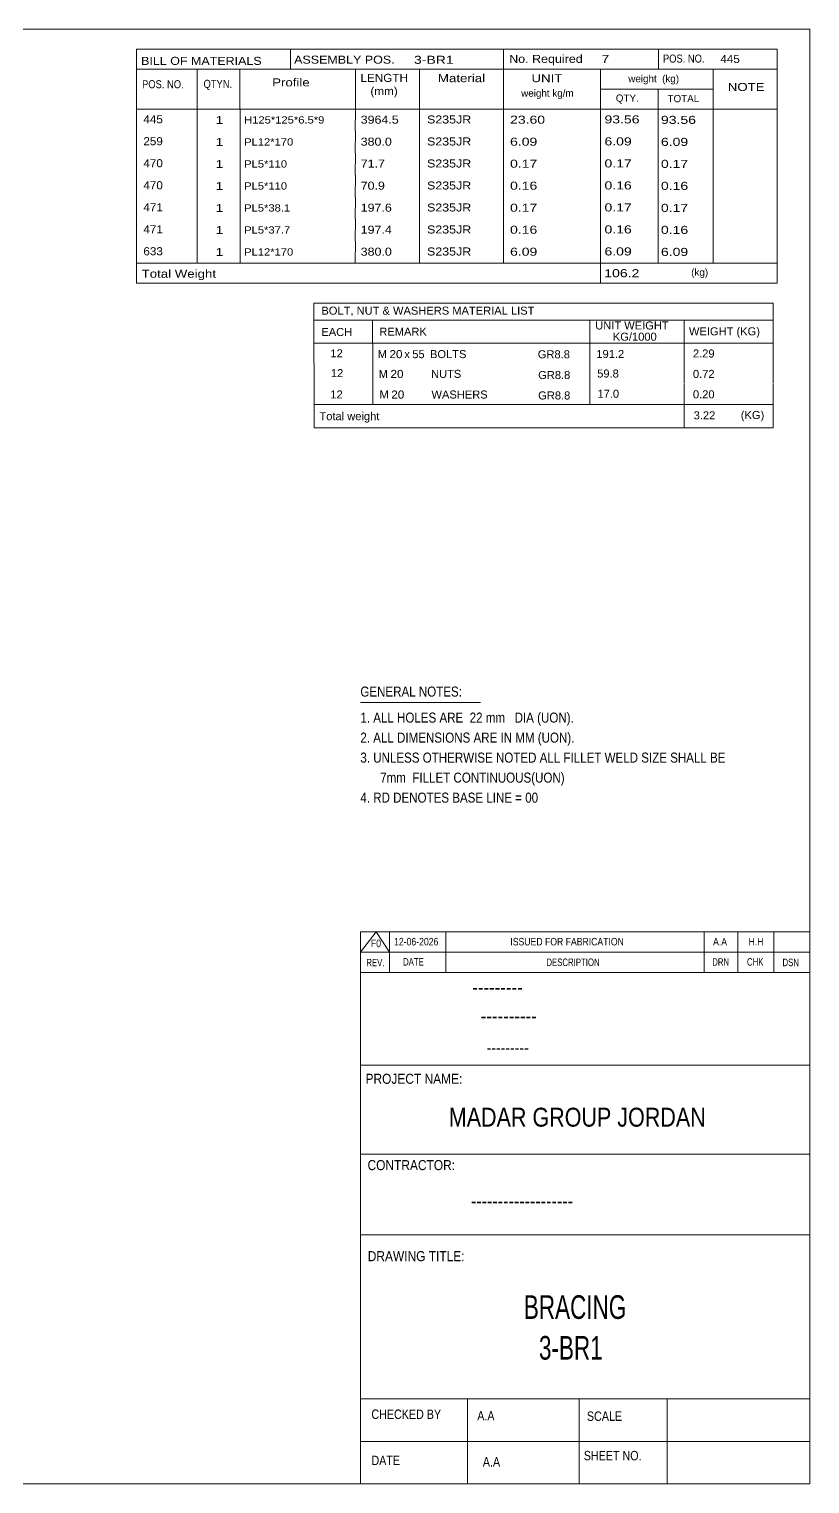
# Model space of a CAD drawing. Header units: millimetres. Extents: x 2 to 579, y 1 to 405.
# Drawn here: x 364.5 to 579, y 5 to 405 of the extents above; entities that cross this region are included whole.
import ezdxf

# ---------------------------------------------------------------- set-up
doc = ezdxf.new("R2010")
doc.units = ezdxf.units.MM
doc.linetypes.add('XKITLINE00', pattern=[0])
doc.layers.add('DrawingSheet', color=5, linetype='Continuous', lineweight=0)
doc.layers.add('OtherObjectType', color=7, linetype='Continuous', lineweight=0)
doc.styles.add('@ARIAL_UNICODE_MS_BOLD', font='ARIAL.TTF')
doc.styles.add('ARIAL', font='ARIAL.TTF')
doc.styles.add('ARIAL_NARROW', font='ARIALN.TTF')
doc.styles.add('COMIC_SANS_MS_BOLD', font='COMICBD.TTF')
doc.styles.add('SWIS721_EX_BT', font='ARIAL.TTF')
doc.styles.add('SWISSE', font='ARIAL.TTF')

# ---------------------------------------------------------------- blocks, each defined once
blk = doc.blocks.new('*A19')
at = {"layer": 'DrawingSheet', "color": 5, "linetype": 'XKITLINE00', "lineweight": 0}
for p, q in [((579, 405), (5, 405)), ((5, 405), (5, 5)), ((579, 5), (579, 405)), ((5, 5), (579, 5))]:
    blk.add_line(p, q, dxfattribs=at)
at = {"layer": 'DrawingSheet', "color": 5, "style": 'ARIAL', "width": 0.85}
blk.add_text('Tekla structures', height=2, rotation=90, dxfattribs=at).set_placement((4.5, 5.5))
blk = doc.blocks.new('*A20')
at = {"layer": 'OtherObjectType', "color": 7, "linetype": 'XKITLINE00', "lineweight": 0}
for p, q in [((442.76, 329.65), (442.75, 318.65)), ((442.76, 329.65), (568.88, 329.65)), ((568.88, 329.65), (568.88, 318.65)), ((442.75, 325), (568.88, 325)), ((458.87, 325.01), (458.87, 318.65)), ((518.57, 325.01), (518.57, 318.65)), ((544.47, 324.99), (544.47, 318.65)), ((442.76, 318.62), (442.76, 313.12)), ((442.77, 318.65), (568.88, 318.65)), ((458.92, 318.65), (458.92, 313.03)), ((518.57, 318.65), (518.57, 313.03)), ((544.5, 318.65), (544.5, 313.15)), ((568.88, 318.65), (568.88, 313.15)), ((442.79, 313.03), (442.79, 307.42)), ((458.95, 313.03), (458.95, 307.41)), ((518.57, 313.03), (518.57, 307.41)), ((544.5, 313.03), (544.5, 307.53)), ((568.88, 313.03), (568.88, 307.53)), ((442.79, 307.4), (442.79, 301.83)), ((458.95, 307.41), (458.95, 301.79)), ((518.57, 307.41), (518.57, 301.79)), ((544.5, 307.41), (544.5, 301.8)), ((568.88, 307.41), (568.88, 301.8)), ((568.88, 301.8), (442.75, 301.83)), ((442.78, 301.79), (442.78, 295.39)), ((442.85, 301.79), (568.87, 301.79)), ((544.5, 301.76), (544.5, 295.34)), ((568.87, 301.76), (568.87, 295.35)), ((442.77, 295.35), (568.87, 295.35))]:
    blk.add_line(p, q, dxfattribs=at)
at = {"layer": 'OtherObjectType', "color": 7, "style": 'ARIAL_NARROW'}
for s, width, p in [('BOLT, NUT & WASHERS MATERIAL LIST', 1.211571, (444.79, 326.49)), ('UNIT WEIGHT', 1.211571, (520.03, 322.42)), ('EACH', 1.211571, (444.78, 320.62)), ('REMARK', 1.211571, (460.7, 320.71)), (' KG/1000', 1.211571, (524.02, 319.33)), ('WEIGHT (KG)', 1.211571, (545.78, 320.8)), ('12', 1.211571, (447.26, 314.75)), ('M', 1.211571, (460.26, 314.55)), ('20', 1.275, (463.5, 314.53)), ('x', 1.211571, (467.58, 314.53)), ('55', 1.211571, (469.76, 314.52)), ('BOLTS', 1.211571, (474.63, 314.54)), ('GR8.8', 1.211571, (504.25, 314.49)), ('191.2', 1.211571, (520.34, 314.58)), ('2.29', 1.211571, (546.87, 314.71)), ('12', 1.211571, (447.4, 309.31)), ('M', 1.211571, (460.54, 309.11)), ('20', 1.275, (463.78, 309.09)), ('NUTS', 1.211571, (474.91, 309.11)), ('GR8.8', 1.211571, (504.35, 308.79)), ('59.8', 1.211571, (520.56, 309.2)), ('0.72', 1.211571, (546.87, 309.09)), ('12', 1.211571, (447.24, 303.44)), ('M', 1.211571, (460.76, 303.44)), ('20', 1.275, (464, 303.42)), ('WASHERS', 1.211571, (475.04, 303.43)), ('GR8.8', 1.211571, (504.35, 303.17)), ('17.0', 1.211571, (520.64, 303.64)), ('0.20', 1.211571, (546.87, 303.48)), ('(KG)', 1.211571, (560.02, 297.8)), ('Total weight', 1.211571, (444.26, 297.47)), ('3.22', 1.211571, (547.07, 297.7))]:
    blk.add_text(s, height=2.2, dxfattribs=dict(at, width=width)).set_placement(p)
blk = doc.blocks.new('*A21')
at = {"layer": 'OtherObjectType', "color": 7, "linetype": 'XKITLINE00', "lineweight": 0}
blk.add_line((455.5, 219.82), (488.5, 219.82), dxfattribs=at)
at = {"layer": 'OtherObjectType', "color": 7, "style": 'ARIAL_NARROW', "width": 1.008832}
for s, p in [('GENERAL NOTES:', (455.5, 221.47)), ('1. ALL HOLES ARE  22 mm   DIA (UON).', (455.5, 214.32)), ('2. ALL DIMENSIONS ARE IN MM (UON).', (455.5, 208.82)), ('3. UNLESS OTHERWISE NOTED ALL FILLET WELD SIZE SHALL BE', (455.5, 203.32)), ('7mm  FILLET CONTINUOUS(UON)', (460.95, 197.82)), ('4. RD DENOTES BASE LINE = 00', (455.5, 192.32))]:
    blk.add_text(s, height=2.75, dxfattribs=at).set_placement(p)
blk = doc.blocks.new('*A22')
at = {"layer": 'OtherObjectType', "color": 7, "linetype": 'XKITLINE00', "lineweight": 0}
for p, q in [((455.5, 156.76), (579, 156.76)), ((455.5, 151.21), (459.82, 156.76)), ((455.5, 151.21), (455.5, 156.76)), ((459.82, 156.76), (463.53, 151.21)), ((463.53, 151.21), (463.53, 156.76)), ((478.97, 151.21), (478.97, 156.76)), ((549.98, 151.21), (549.98, 156.76)), ((559.24, 151.21), (559.24, 156.76)), ((569.12, 151.21), (569.12, 156.76)), ((579, 151.21), (579, 156.76)), ((455.5, 151.21), (579, 151.21)), ((455.5, 145.65), (455.5, 151.21)), ((459.21, 151.21), (579, 151.21)), ((463.53, 145.65), (463.53, 151.21)), ((478.97, 145.65), (478.97, 151.21)), ((549.98, 145.65), (549.98, 151.21)), ((559.24, 145.65), (559.24, 151.21)), ((569.12, 145.65), (569.12, 151.21)), ((579, 145.65), (579, 151.21))]:
    blk.add_line(p, q, dxfattribs=at)
at = {"layer": 'OtherObjectType', "color": 7, "style": 'ARIAL_NARROW'}
for s, height, width, p in [('F0', 2.058, 1.008832, (458.4, 152.59)), ('12-06-2026', 2.058, 1.008832, (464.76, 153.06)), ('ISSUED FOR FABRICATION', 2.0583, 1.008832, (496.71, 153.06)), ('A.A', 2.058, 1.008832, (552.4, 153.06)), ('H.H', 2.058, 1.008832, (562.13, 153.06)), ('REV.', 2.058, 0.907949, (457.13, 147.31)), ('DATE', 2.058, 0.907949, (467.23, 147.5)), ('DESCRIPTION', 2.0583, 0.907949, (506.61, 147.39)), ('DRN', 2.058, 0.907949, (552.17, 147.47)), ('CHK', 2.058, 0.907949, (561.72, 147.5)), ('DSN', 2.058, 0.907949, (571.47, 147.35))]:
    blk.add_text(s, height=height, dxfattribs=dict(at, width=width)).set_placement(p)
blk = doc.blocks.new('*A24')
at = {"layer": 'OtherObjectType', "color": 2, "linetype": 'XKITLINE00', "lineweight": 0}
for p, q in [((455.5, 145.65), (579, 145.65)), ((455.5, 5), (455.5, 145.64)), ((578.98, 145.64), (579, 5)), ((579, 120.14), (455.5, 120.14)), ((455.5, 95.63), (579, 95.63)), ((579, 73.49), (455.5, 73.49)), ((579, 28.4), (455.5, 28.4)), ((484.94, 28.4), (484.94, 5)), ((515.62, 5), (515.62, 28.4)), ((539.75, 5), (539.75, 28.4)), ((579, 16.7), (455.5, 16.7)), ((579, 5), (455.5, 5))]:
    blk.add_line(p, q, dxfattribs=at)
at = {"layer": 'OtherObjectType', "color": 4, "style": '@ARIAL_UNICODE_MS_BOLD', "width": 0.85}
blk.add_text('---------', height=3.9, dxfattribs=at).set_placement((486.23, 139.59))
at = {"layer": 'OtherObjectType', "color": 7, "style": 'ARIAL', "width": 0.85}
for s, height, p in [('----------', 3.9, (488.56, 131.77)), ('---------', 3.25, (490.21, 123.31))]:
    blk.add_text(s, height=height, dxfattribs=at).set_placement(p)
at = {"layer": 'OtherObjectType', "color": 3, "width": 0.85}
for s, style, p in [('PROJECT NAME:', 'SWIS721_EX_BT', (456.92, 115.01)), ('CONTRACTOR:', 'SWISSE', (457.47, 91.27)), ('DRAWING TITLE:', 'SWIS721_EX_BT', (457.53, 66.24))]:
    blk.add_text(s, height=2.7618, dxfattribs=dict(at, style=style)).set_placement(p)
at = {"layer": 'OtherObjectType', "color": 7, "width": 0.85}
for s, height, p in [('MADAR GROUP JORDAN', 5.2, (479.79, 103.23)), ('CHECKED BY', 2.592, (458.53, 22.86)), ('A.A', 2.592, (487.61, 22.45)), ('SCALE', 2.592, (517.74, 22.33)), ('DATE', 2.592, (458.54, 10.16)), ('A.A', 2.592, (489.14, 9.76)), ('SHEET NO.', 2.592, (516.87, 11.49))]:
    blk.add_text(s, height=height, dxfattribs=at).set_placement(p)
at = {"layer": 'OtherObjectType', "color": 1}
for s, height, style, width, p in [('-------------------', 3.9, 'COMIC_SANS_MS_BOLD', 0.85, (485.87, 80.86)), ('BRACING', 6.5, 'ARIAL', 0.68, (500.42, 50.37)), ('3-BR1', 6.5, 'ARIAL', 0.68, (504.57, 39.17))]:
    blk.add_text(s, height=height, dxfattribs=dict(at, style=style, width=width)).set_placement(p)
blk = doc.blocks.new('*A25')
at = {"layer": 'OtherObjectType', "color": 7, "linetype": 'XKITLINE00', "lineweight": 0}
for p, q in [((393.98, 399.5), (569.98, 399.5)), ((393.98, 399.5), (393.98, 388.5)), ((436.26, 399.42), (436.26, 393.87)), ((494.85, 394), (494.85, 399.5)), ((537.43, 393.96), (537.43, 399.42)), ((569.98, 394), (569.98, 399.5)), ((393.98, 394), (569.98, 394)), ((410.64, 394), (410.64, 383)), ((422.4, 393.98), (422.4, 383.03)), ((454.12, 393.99), (454.13, 383)), ((471.78, 393.98), (471.78, 383)), ((494.85, 393.98), (494.85, 383)), ((521.43, 394), (521.43, 383)), ((552.42, 394), (552.42, 383)), ((569.98, 394), (569.98, 388.5)), ((393.98, 388.5), (393.98, 383)), ((521.45, 388.52), (552.45, 388.52)), ((537.28, 388.52), (537.28, 383)), ((569.98, 388.5), (569.98, 383)), ((393.98, 383), (569.98, 383)), ((393.98, 383), (393.98, 376.95)), ((410.63, 383), (410.63, 376.95)), ((422.44, 382.99), (422.44, 376.95)), ((454.12, 383), (454.11, 376.95)), ((471.79, 383), (471.79, 376.95)), ((494.87, 383), (494.87, 376.95)), ((521.44, 383), (521.44, 376.95)), ((537.33, 382.95), (537.33, 376.95)), ((552.43, 383), (552.43, 376.95)), ((569.98, 383), (569.98, 376.95)), ((393.98, 376.95), (393.98, 370.9)), ((410.63, 376.95), (410.63, 370.9)), ((422.44, 376.94), (422.44, 370.9)), ((454.12, 376.95), (454.11, 370.9)), ((471.79, 376.95), (471.79, 370.9)), ((494.87, 376.95), (494.87, 370.9)), ((521.44, 376.95), (521.44, 370.9)), ((537.33, 376.9), (537.33, 370.9)), ((552.43, 376.95), (552.43, 370.9)), ((569.98, 376.95), (569.98, 370.9)), ((393.98, 370.9), (393.98, 364.85)), ((410.63, 370.9), (410.63, 364.85)), ((422.44, 370.89), (422.44, 364.85)), ((454.12, 370.9), (454.11, 364.85)), ((471.79, 370.9), (471.79, 364.85)), ((494.87, 370.9), (494.87, 364.85)), ((521.44, 370.9), (521.44, 364.85)), ((537.33, 370.85), (537.33, 364.85)), ((552.43, 370.9), (552.43, 364.85)), ((569.98, 370.9), (569.98, 364.85)), ((393.98, 364.85), (393.98, 358.8)), ((410.63, 364.85), (410.63, 358.8)), ((422.44, 364.84), (422.44, 358.8)), ((454.12, 364.85), (454.11, 358.8)), ((471.79, 364.85), (471.79, 358.8)), ((494.87, 364.85), (494.87, 358.8)), ((521.44, 364.85), (521.44, 358.8)), ((537.33, 364.8), (537.33, 358.8)), ((552.43, 364.85), (552.43, 358.8)), ((569.98, 364.85), (569.98, 358.8)), ((393.98, 358.8), (393.98, 352.75)), ((410.63, 358.8), (410.63, 352.75)), ((422.44, 358.79), (422.44, 352.75)), ((454.12, 358.8), (454.11, 352.75)), ((471.79, 358.8), (471.79, 352.75)), ((494.87, 358.8), (494.87, 352.75)), ((521.44, 358.8), (521.44, 352.75)), ((537.33, 358.75), (537.33, 352.75)), ((552.43, 358.8), (552.43, 352.75)), ((569.98, 358.8), (569.98, 352.75)), ((393.98, 352.75), (393.98, 346.7)), ((410.63, 352.75), (410.63, 346.7)), ((422.44, 352.74), (422.44, 346.7)), ((454.12, 352.75), (454.11, 346.7)), ((471.79, 352.75), (471.79, 346.7)), ((494.87, 352.75), (494.87, 346.7)), ((521.44, 352.75), (521.44, 346.7)), ((537.33, 352.7), (537.33, 346.7)), ((552.43, 352.75), (552.43, 346.7)), ((569.98, 352.75), (569.98, 346.7)), ((393.98, 346.7), (393.98, 340.65)), ((410.63, 346.7), (410.63, 340.65)), ((422.44, 346.69), (422.44, 340.65)), ((454.12, 346.7), (454.11, 340.65)), ((471.79, 346.7), (471.79, 340.65)), ((494.87, 346.7), (494.87, 340.65)), ((521.44, 346.7), (521.44, 340.65)), ((537.33, 346.65), (537.33, 340.65)), ((552.43, 346.7), (552.43, 340.65)), ((569.98, 346.7), (569.98, 340.65)), ((393.98, 340.65), (569.98, 340.65)), ((393.98, 340.65), (393.98, 335.15)), ((521.44, 340.65), (521.44, 335.15)), ((569.98, 340.65), (569.98, 335.15)), ((393.98, 335.15), (569.98, 335.15))]:
    blk.add_line(p, q, dxfattribs=at)
at = {"layer": 'OtherObjectType', "color": 7, "style": 'ARIAL_NARROW'}
for s, height, width, p in [('BILL OF MATERIALS', 2.2, 1.36, (395.25, 395.16)), ('ASSEMBLY POS.', 2.2, 1.36, (437.3, 395.5)), ('3-BR1', 2.2, 1.525501, (470.23, 395.46)), ('No. Required', 2.2, 1.36, (496.39, 395.72)), ('7', 2.2, 1.525501, (521.75, 395.72)), ('POS. NO.', 2.2, 1.02, (538.63, 395.79)), ('445', 2.2, 1.270501, (554.4, 395.69)), ('LENGTH', 2.2, 1.275, (455.54, 390.49)), ('Material', 2.2, 1.445, (476.81, 390.41)), ('UNIT', 2.2, 1.445, (502.52, 390.4)), ('weight  (kg)', 1.98, 1.19, (529.11, 390.39)), ('POS. NO.', 2.2, 1.02, (395.53, 388.74)), ('QTYN.', 2.2, 1.02, (412.42, 388.84)), ('Profile', 2.2, 1.445, (431.26, 389.25)), ('(mm)', 2.2, 1.275, (458.26, 386.86)), ('weight kg/m', 1.98, 1.19, (499.69, 386.4)), ('NOTE', 2.2, 1.445, (556.44, 387.99)), ('QTY.', 1.98, 1.19, (525.68, 385.03)), ('TOTAL', 1.98, 1.19, (539.9, 384.91)), ('445', 2.2, 1.270501, (395.89, 379.12)), ('1', 2.2, 1.525501, (415.71, 378.91)), ('H125*125*6.5*9', 1.98, 1.355501, (423.56, 379.04)), ('3964.5', 2.2, 1.355501, (455.59, 379.01)), ('S235JR', 2.2, 1.355501, (473.81, 379.05)), ('23.60', 2.2, 1.525501, (496.62, 378.99)), ('93.56', 2.2, 1.525501, (522.57, 379.07)), ('93.56', 2.2, 1.525501, (538.08, 378.94)), ('259', 2.2, 1.270501, (395.89, 373.07)), ('1', 2.2, 1.525501, (415.71, 372.86)), ('PL12*170', 1.98, 1.355501, (423.56, 372.99)), ('380.0', 2.2, 1.355501, (455.59, 372.96)), ('S235JR', 2.2, 1.355501, (473.81, 373)), ('6.09', 2.2, 1.525501, (496.62, 372.94)), ('6.09', 2.2, 1.525501, (522.57, 373.02)), ('6.09', 2.2, 1.525501, (538.08, 372.89)), ('470', 2.2, 1.270501, (395.89, 367.02)), ('1', 2.2, 1.525501, (415.71, 366.81)), ('PL5*110', 1.98, 1.355501, (423.56, 366.94)), ('71.7', 2.2, 1.355501, (455.59, 366.91)), ('S235JR', 2.2, 1.355501, (473.81, 366.95)), ('0.17', 2.2, 1.525501, (496.62, 366.89)), ('0.17', 2.2, 1.525501, (522.57, 366.97)), ('0.17', 2.2, 1.525501, (538.08, 366.84)), ('470', 2.2, 1.270501, (395.89, 360.97)), ('1', 2.2, 1.525501, (415.71, 360.76)), ('PL5*110', 1.98, 1.355501, (423.56, 360.89)), ('70.9', 2.2, 1.355501, (455.59, 360.86)), ('S235JR', 2.2, 1.355501, (473.81, 360.9)), ('0.16', 2.2, 1.525501, (496.62, 360.84)), ('0.16', 2.2, 1.525501, (522.57, 360.92)), ('0.16', 2.2, 1.525501, (538.08, 360.79)), ('471', 2.2, 1.270501, (395.89, 354.92)), ('1', 2.2, 1.525501, (415.71, 354.71)), ('PL5*38.1', 1.98, 1.355501, (423.56, 354.84)), ('197.6', 2.2, 1.355501, (455.59, 354.81)), ('S235JR', 2.2, 1.355501, (473.81, 354.85)), ('0.17', 2.2, 1.525501, (496.62, 354.79)), ('0.17', 2.2, 1.525501, (522.57, 354.87)), ('0.17', 2.2, 1.525501, (538.08, 354.74)), ('471', 2.2, 1.270501, (395.89, 348.87)), ('1', 2.2, 1.525501, (415.71, 348.66)), ('PL5*37.7', 1.98, 1.355501, (423.56, 348.79)), ('197.4', 2.2, 1.355501, (455.59, 348.76)), ('S235JR', 2.2, 1.355501, (473.81, 348.8)), ('0.16', 2.2, 1.525501, (496.62, 348.74)), ('0.16', 2.2, 1.525501, (522.57, 348.82)), ('0.16', 2.2, 1.525501, (538.08, 348.69)), ('633', 2.2, 1.270501, (395.89, 342.82)), ('1', 2.2, 1.525501, (415.71, 342.61)), ('PL12*170', 1.98, 1.355501, (423.56, 342.74)), ('380.0', 2.2, 1.355501, (455.59, 342.71)), ('S235JR', 2.2, 1.355501, (473.81, 342.75)), ('6.09', 2.2, 1.525501, (496.62, 342.69)), ('6.09', 2.2, 1.525501, (522.57, 342.77)), ('6.09', 2.2, 1.525501, (538.08, 342.64)), ('Total Weight', 2.2, 1.445, (395.4, 336.64)), ('106.2', 2.2, 1.525501, (522.52, 336.79)), ('(kg)', 1.98, 1.19, (546.4, 337.16))]:
    blk.add_text(s, height=height, dxfattribs=dict(at, width=width)).set_placement(p)

msp = doc.modelspace()

# ---------------------------------------------------------------- block references
at = {"lineweight": 0}
for name in ['*A19', '*A25', '*A20', '*A21', '*A22', '*A24']:
    msp.add_blockref(name, (0, 0), dxfattribs=at)

doc.saveas('drawing.dxf')
